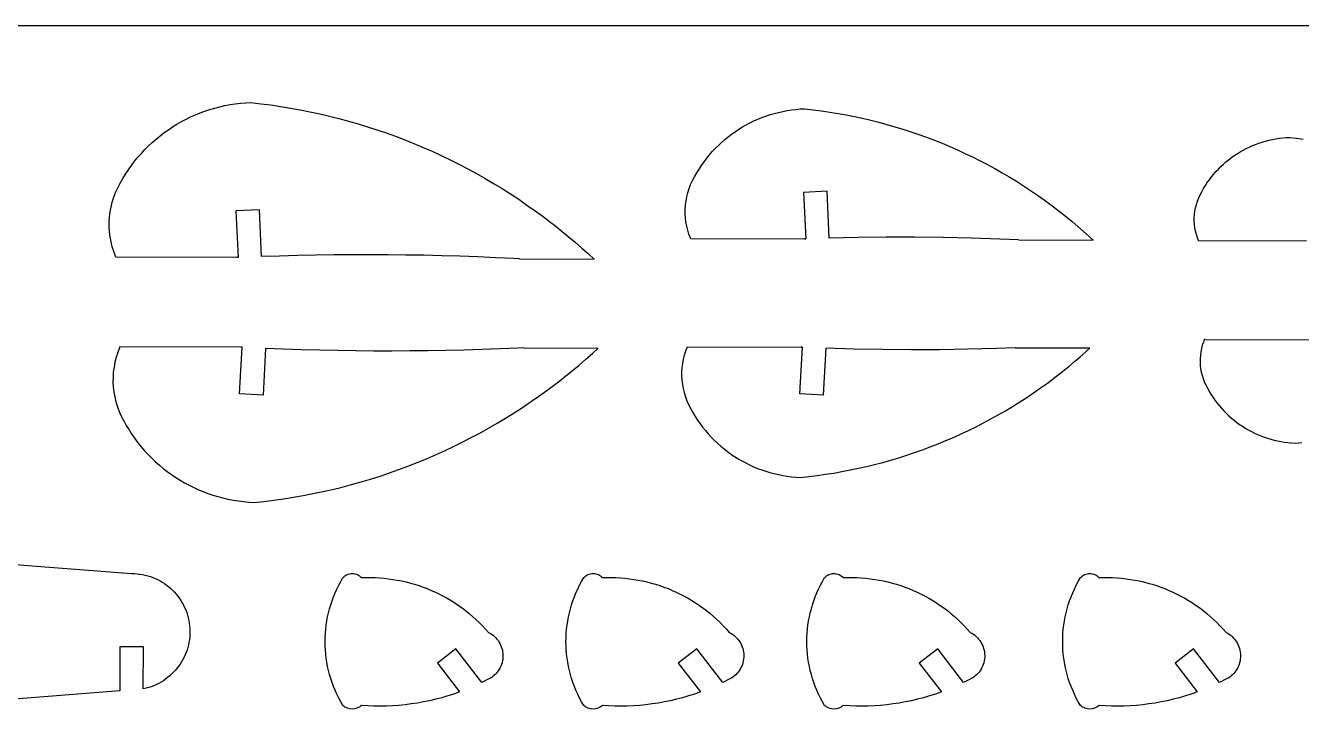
# Model space of a CAD drawing. Extents: x -322 to 322, y -250 to 250.
# Drawn here: x 24.3 to 195.1, y 157.5 to 249.5 of the extents above; entities that cross this region are included whole.
import ezdxf

# ---------------------------------------------------------------- set-up
doc = ezdxf.new("R2010")
doc.units = 0
doc.header["$MEASUREMENT"] = 0
doc.layers.get('0').update_dxf_attribs({"linetype": 'CONTINUOUS'})

msp = doc.modelspace()

# ---------------------------------------------------------------- linework, layer by layer
for p, q in [((-322.5, 249.5), (322.5, 249.5)), ((53.79, 239.15), (54.5, 239.18)), ((54.5, 239.18), (55.83, 239.03)), ((46.42, 237.25), (47.05, 237.53)), ((47.05, 237.53), (47.68, 237.79)), ((47.68, 237.79), (48.33, 238.03)), ((48.33, 238.03), (48.99, 238.25)), ((48.99, 238.25), (49.65, 238.45)), ((49.65, 238.45), (50.33, 238.62)), ((50.33, 238.62), (51.01, 238.77)), ((51.01, 238.77), (51.7, 238.9)), ((51.7, 238.9), (52.39, 239)), ((52.39, 239), (53.09, 239.09)), ((53.09, 239.09), (53.79, 239.15)), ((55.83, 239.03), (57.15, 238.86)), ((57.15, 238.86), (58.47, 238.67)), ((58.47, 238.67), (59.78, 238.45)), ((59.78, 238.45), (61.09, 238.21)), ((61.09, 238.21), (62.4, 237.95)), ((62.4, 237.95), (63.7, 237.67)), ((63.7, 237.67), (64.99, 237.37)), ((123.44, 237.38), (123.99, 237.56)), ((123.99, 237.56), (124.55, 237.73)), ((124.55, 237.73), (125.12, 237.87)), ((125.12, 237.87), (125.69, 238)), ((125.69, 238), (126.27, 238.11)), ((126.27, 238.11), (126.86, 238.2)), ((126.86, 238.2), (127.45, 238.27)), ((127.45, 238.27), (128.04, 238.32)), ((128.04, 238.32), (128.64, 238.35)), ((128.64, 238.35), (129.76, 238.22)), ((129.76, 238.22), (130.87, 238.08)), ((130.87, 238.08), (131.98, 237.91)), ((131.98, 237.91), (133.09, 237.73)), ((133.09, 237.73), (134.19, 237.53)), ((134.19, 237.53), (135.29, 237.31)), ((43.44, 235.55), (44.01, 235.93)), ((44.01, 235.93), (44.59, 236.29)), ((44.59, 236.29), (45.19, 236.63)), ((45.19, 236.63), (45.8, 236.95)), ((45.8, 236.95), (46.42, 237.25)), ((64.99, 237.37), (66.27, 237.05)), ((66.27, 237.05), (67.55, 236.7)), ((67.55, 236.7), (68.83, 236.33)), ((68.83, 236.33), (70.1, 235.95)), ((70.1, 235.95), (71.36, 235.54)), ((119.79, 235.6), (120.29, 235.91)), ((120.29, 235.91), (120.79, 236.2)), ((120.79, 236.2), (121.3, 236.47)), ((121.3, 236.47), (121.82, 236.72)), ((121.82, 236.72), (122.35, 236.96)), ((122.35, 236.96), (122.89, 237.18)), ((122.89, 237.18), (123.44, 237.38)), ((135.29, 237.31), (136.39, 237.07)), ((136.39, 237.07), (137.48, 236.82)), ((137.48, 236.82), (138.56, 236.55)), ((138.56, 236.55), (139.64, 236.26)), ((139.64, 236.26), (140.71, 235.95)), ((140.71, 235.95), (141.78, 235.62)), ((41.28, 233.84), (41.8, 234.29)), ((41.8, 234.29), (42.33, 234.73)), ((42.33, 234.73), (42.88, 235.15)), ((42.88, 235.15), (43.44, 235.55)), ((71.36, 235.54), (72.61, 235.11)), ((72.61, 235.11), (73.85, 234.66)), ((73.85, 234.66), (75.09, 234.18)), ((75.09, 234.18), (76.32, 233.69)), ((117.49, 233.85), (117.93, 234.23)), ((117.93, 234.23), (118.38, 234.6)), ((118.38, 234.6), (118.84, 234.95)), ((118.84, 234.95), (119.31, 235.28)), ((119.31, 235.28), (119.79, 235.6)), ((141.78, 235.62), (142.84, 235.28)), ((142.84, 235.28), (143.9, 234.91)), ((143.9, 234.91), (144.95, 234.53)), ((144.95, 234.53), (145.99, 234.14)), ((145.99, 234.14), (147.03, 233.72)), ((190.32, 234.02), (190.77, 234.14)), ((190.77, 234.14), (191.23, 234.24)), ((191.23, 234.24), (191.7, 234.33)), ((191.7, 234.33), (192.16, 234.4)), ((192.16, 234.4), (192.63, 234.45)), ((192.63, 234.45), (193.11, 234.49)), ((193.11, 234.49), (193.59, 234.52)), ((193.59, 234.52), (194.48, 234.41)), ((194.48, 234.41), (195.37, 234.3)), ((39.36, 231.85), (39.82, 232.37)), ((39.82, 232.37), (40.29, 232.88)), ((40.29, 232.88), (40.78, 233.37)), ((40.78, 233.37), (41.28, 233.84)), ((76.32, 233.69), (77.54, 233.18)), ((77.54, 233.18), (78.75, 232.65)), ((78.75, 232.65), (79.96, 232.09)), ((115.88, 232.17), (116.26, 232.61)), ((116.26, 232.61), (116.66, 233.04)), ((116.66, 233.04), (117.07, 233.45)), ((117.07, 233.45), (117.49, 233.85)), ((147.03, 233.72), (148.06, 233.29)), ((148.06, 233.29), (149.08, 232.84)), ((149.08, 232.84), (150.09, 232.37)), ((150.09, 232.37), (151.1, 231.89)), ((186.13, 232.07), (186.52, 232.32)), ((186.52, 232.32), (186.91, 232.57)), ((186.91, 232.57), (187.31, 232.8)), ((187.31, 232.8), (187.72, 233.01)), ((187.72, 233.01), (188.14, 233.22)), ((188.14, 233.22), (188.56, 233.41)), ((188.56, 233.41), (188.99, 233.58)), ((188.99, 233.58), (189.43, 233.74)), ((189.43, 233.74), (189.87, 233.89)), ((189.87, 233.89), (190.32, 234.02)), ((38.09, 230.19), (38.5, 230.76)), ((38.5, 230.76), (38.92, 231.31)), ((38.92, 231.31), (39.36, 231.85)), ((79.96, 232.09), (81.15, 231.52)), ((81.15, 231.52), (82.34, 230.93)), ((82.34, 230.93), (83.51, 230.31)), ((114.48, 230.27), (114.81, 230.77)), ((114.81, 230.77), (115.15, 231.25)), ((115.15, 231.25), (115.51, 231.72)), ((115.51, 231.72), (115.88, 232.17)), ((151.1, 231.89), (152.1, 231.39)), ((152.1, 231.39), (153.09, 230.87)), ((153.09, 230.87), (154.07, 230.34)), ((184.34, 230.6), (184.68, 230.92)), ((184.68, 230.92), (185.03, 231.22)), ((185.03, 231.22), (185.39, 231.52)), ((185.39, 231.52), (185.76, 231.8)), ((185.76, 231.8), (186.13, 232.07)), ((36.99, 228.39), (37.34, 229)), ((37.34, 229), (37.71, 229.6)), ((37.71, 229.6), (38.09, 230.19)), ((83.51, 230.31), (84.68, 229.68)), ((84.68, 229.68), (85.83, 229.03)), ((85.83, 229.03), (86.98, 228.35)), ((113.6, 228.72), (113.88, 229.25)), ((113.88, 229.25), (114.17, 229.77)), ((114.17, 229.77), (114.48, 230.27)), ((154.07, 230.34), (155.05, 229.79)), ((155.05, 229.79), (156.01, 229.22)), ((156.01, 229.22), (156.97, 228.64)), ((182.81, 228.84), (183.09, 229.22)), ((183.09, 229.22), (183.39, 229.58)), ((183.39, 229.58), (183.69, 229.93)), ((183.69, 229.93), (184.01, 230.27)), ((184.01, 230.27), (184.34, 230.6)), ((36.38, 227.13), (36.66, 227.76)), ((36.66, 227.76), (36.99, 228.39)), ((86.98, 228.35), (88.11, 227.66)), ((88.11, 227.66), (89.24, 226.95)), ((112.98, 227.11), (113.15, 227.66)), ((113.15, 227.66), (113.36, 228.19)), ((113.36, 228.19), (113.6, 228.72)), ((131.62, 227.31), (128.48, 227.15)), ((131.92, 221.02), (131.62, 227.31)), ((156.97, 228.64), (157.91, 228.04)), ((157.91, 228.04), (158.85, 227.42)), ((158.85, 227.42), (159.78, 226.79)), ((181.57, 226.82), (181.79, 227.24)), ((181.79, 227.24), (182.03, 227.66)), ((182.03, 227.66), (182.27, 228.06)), ((182.27, 228.06), (182.53, 228.46)), ((182.53, 228.46), (182.81, 228.84)), ((35.76, 225.19), (35.92, 225.85)), ((35.92, 225.85), (36.13, 226.5)), ((36.13, 226.5), (36.38, 227.13)), ((89.24, 226.95), (90.35, 226.22)), ((90.35, 226.22), (91.45, 225.46)), ((112.67, 225.44), (112.74, 226)), ((112.74, 226), (112.84, 226.56)), ((112.84, 226.56), (112.98, 227.11)), ((128.48, 227.15), (128.79, 220.91)), ((159.78, 226.79), (160.7, 226.14)), ((160.7, 226.14), (161.6, 225.47)), ((180.96, 225.09), (181.07, 225.53)), ((181.07, 225.53), (181.21, 225.97)), ((181.21, 225.97), (181.38, 226.4)), ((181.38, 226.4), (181.57, 226.82)), ((35.51, 223.2), (35.55, 223.87)), ((35.55, 223.87), (35.64, 224.53)), ((35.64, 224.53), (35.76, 225.19)), ((55.62, 224.81), (52.48, 224.66)), ((52.48, 224.66), (52.78, 218.42)), ((55.91, 218.55), (55.62, 224.81)), ((91.45, 225.46), (92.54, 224.69)), ((92.54, 224.69), (93.62, 223.9)), ((93.62, 223.9), (94.47, 223.26)), ((112.63, 224.87), (112.67, 225.44)), ((112.63, 224.31), (112.63, 224.87)), ((112.67, 223.75), (112.63, 224.31)), ((161.6, 225.47), (163.04, 224.38)), ((163.04, 224.38), (164.44, 223.23)), ((180.79, 223.75), (180.82, 224.2)), ((180.82, 224.2), (180.88, 224.65)), ((180.88, 224.65), (180.96, 225.09)), ((35.51, 222.53), (35.51, 223.2)), ((35.55, 221.86), (35.51, 222.53)), ((94.47, 223.26), (95.32, 222.61)), ((95.32, 222.61), (96.15, 221.93)), ((112.73, 223.19), (112.67, 223.75)), ((112.84, 222.63), (112.73, 223.19)), ((112.97, 222.08), (112.84, 222.63)), ((113.14, 221.54), (112.97, 222.08)), ((164.44, 223.23), (165.21, 222.59)), ((165.21, 222.59), (165.96, 221.92)), ((180.79, 223.29), (180.79, 223.75)), ((180.82, 222.84), (180.79, 223.29)), ((180.87, 222.4), (180.82, 222.84)), ((180.96, 221.95), (180.87, 222.4)), ((35.63, 221.19), (35.55, 221.86)), ((35.76, 220.53), (35.63, 221.19)), ((35.92, 219.88), (35.76, 220.53)), ((96.15, 221.93), (96.98, 221.25)), ((96.98, 221.25), (97.89, 220.48)), ((97.89, 220.48), (98.79, 219.7)), ((113.35, 221), (113.14, 221.54)), ((113.36, 220.98), (113.35, 221)), ((113.36, 220.98), (128.62, 220.91)), ((128.62, 220.91), (128.79, 220.91)), ((128.79, 220.91), (128.62, 220.91)), ((135.73, 221.12), (131.92, 221.02)), ((139.53, 221.16), (135.73, 221.12)), ((143.34, 221.16), (139.53, 221.16)), ((147.15, 221.12), (143.34, 221.16)), ((150.95, 221.03), (147.15, 221.12)), ((154.75, 220.89), (150.95, 221.03)), ((157.25, 220.78), (154.75, 220.89)), ((157.25, 220.78), (167.27, 220.73)), ((165.96, 221.92), (166.71, 221.25)), ((166.71, 221.25), (167.27, 220.73)), ((181.07, 221.51), (180.96, 221.95)), ((181.2, 221.08), (181.07, 221.51)), ((181.34, 220.72), (181.2, 221.08)), ((181.37, 220.65), (181.34, 220.72)), ((181.34, 220.72), (195.81, 220.66)), ((36.12, 219.23), (35.92, 219.88)), ((36.36, 218.6), (36.12, 219.23)), ((60.74, 218.69), (58.33, 218.63)), ((63.15, 218.74), (60.74, 218.69)), ((65.57, 218.78), (63.15, 218.74)), ((67.98, 218.8), (65.57, 218.78)), ((70.39, 218.8), (67.98, 218.8)), ((72.81, 218.79), (70.39, 218.8)), ((75.22, 218.76), (72.81, 218.79)), ((77.63, 218.72), (75.22, 218.76)), ((80.04, 218.66), (77.63, 218.72)), ((82.46, 218.59), (80.04, 218.66)), ((98.79, 219.7), (99.67, 218.9)), ((99.67, 218.9), (100.44, 218.19)), ((36.42, 218.48), (36.36, 218.6)), ((52.58, 218.41), (36.42, 218.48)), ((52.78, 218.42), (52.58, 218.41)), ((58.33, 218.63), (55.91, 218.55)), ((84.87, 218.5), (82.46, 218.59)), ((87.28, 218.4), (84.87, 218.5)), ((89.69, 218.28), (87.28, 218.4)), ((90.46, 218.23), (89.69, 218.28)), ((90.46, 218.23), (100.44, 218.19)), ((182, 207.1), (181.86, 206.67)), ((182.13, 207.46), (182, 207.1)), ((182.16, 207.53), (182.13, 207.46)), ((182.13, 207.46), (196.6, 207.42)), ((36.45, 205.07), (36.29, 204.41)), ((36.66, 205.71), (36.45, 205.07)), ((36.91, 206.34), (36.66, 205.71)), ((36.96, 206.46), (36.91, 206.34)), ((53.12, 206.42), (36.96, 206.46)), ((52.98, 200.17), (53.33, 206.41)), ((53.33, 206.41), (53.12, 206.42)), ((56.46, 206.26), (56.12, 200)), ((58.87, 206.16), (56.46, 206.26)), ((61.28, 206.08), (58.87, 206.16)), ((63.7, 206.01), (61.28, 206.08)), ((66.11, 205.96), (63.7, 206.01)), ((68.52, 205.92), (66.11, 205.96)), ((70.93, 205.9), (68.52, 205.92)), ((73.35, 205.9), (70.93, 205.9)), ((75.76, 205.91), (73.35, 205.9)), ((78.17, 205.93), (75.76, 205.91)), ((80.59, 205.97), (78.17, 205.93)), ((83, 206.03), (80.59, 205.97)), ((85.41, 206.1), (83, 206.03)), ((87.82, 206.18), (85.41, 206.1)), ((90.23, 206.29), (87.82, 206.18)), ((91.01, 206.32), (90.23, 206.29)), ((91.01, 206.32), (100.98, 206.3)), ((99.32, 204.8), (100.21, 205.59)), ((100.21, 205.59), (100.98, 206.3)), ((112.51, 205.36), (112.37, 204.81)), ((112.69, 205.9), (112.51, 205.36)), ((112.89, 206.43), (112.69, 205.9)), ((112.91, 206.46), (112.89, 206.43)), ((112.91, 206.46), (128.17, 206.42)), ((127.98, 200.17), (128.33, 206.41)), ((128.17, 206.42), (128.33, 206.42)), ((128.33, 206.41), (128.17, 206.42)), ((131.47, 206.28), (131.12, 200)), ((135.27, 206.16), (131.47, 206.28)), ((139.08, 206.09), (135.27, 206.16)), ((142.88, 206.06), (139.08, 206.09)), ((146.69, 206.08), (142.88, 206.06)), ((150.49, 206.14), (146.69, 206.08)), ((154.3, 206.25), (150.49, 206.14)), ((156.8, 206.35), (154.3, 206.25)), ((156.8, 206.35), (166.82, 206.32)), ((164.74, 204.48), (165.5, 205.14)), ((165.5, 205.14), (166.25, 205.8)), ((166.25, 205.8), (166.82, 206.32)), ((181.6, 205.34), (181.57, 204.89)), ((181.66, 205.79), (181.6, 205.34)), ((181.74, 206.23), (181.66, 205.79)), ((181.86, 206.67), (181.74, 206.23)), ((36.16, 203.75), (36.07, 203.09)), ((36.29, 204.41), (36.16, 203.75)), ((97.5, 203.26), (98.42, 204.03)), ((98.42, 204.03), (99.32, 204.8)), ((112.19, 203.69), (112.15, 203.13)), ((112.26, 204.25), (112.19, 203.69)), ((112.37, 204.81), (112.26, 204.25)), ((162.56, 202.71), (163.97, 203.84)), ((163.97, 203.84), (164.74, 204.48)), ((181.57, 204.89), (181.57, 204.44)), ((181.57, 204.44), (181.59, 203.99)), ((181.59, 203.99), (181.64, 203.54)), ((181.64, 203.54), (181.72, 203.09)), ((36.03, 202.42), (36.02, 201.75)), ((36.02, 201.75), (36.06, 201.08)), ((36.07, 203.09), (36.03, 202.42)), ((94.98, 201.27), (95.83, 201.92)), ((95.83, 201.92), (96.67, 202.58)), ((96.67, 202.58), (97.5, 203.26)), ((112.15, 203.13), (112.15, 202.57)), ((112.15, 202.57), (112.18, 202)), ((112.18, 202), (112.25, 201.44)), ((160.2, 200.96), (161.12, 201.62)), ((161.12, 201.62), (162.56, 202.71)), ((181.72, 203.09), (181.83, 202.65)), ((181.83, 202.65), (181.97, 202.21)), ((181.97, 202.21), (182.13, 201.78)), ((182.13, 201.78), (182.32, 201.36)), ((36.06, 201.08), (36.14, 200.42)), ((36.14, 200.42), (36.26, 199.75)), ((56.12, 200), (52.98, 200.17)), ((93.04, 199.85), (94.12, 200.63)), ((94.12, 200.63), (94.98, 201.27)), ((112.25, 201.44), (112.35, 200.88)), ((112.35, 200.88), (112.48, 200.33)), ((112.48, 200.33), (112.65, 199.78)), ((131.12, 200), (127.98, 200.17)), ((158.35, 199.69), (159.28, 200.32)), ((159.28, 200.32), (160.2, 200.96)), ((182.32, 201.36), (182.54, 200.93)), ((182.54, 200.93), (182.77, 200.52)), ((182.77, 200.52), (183.02, 200.11)), ((183.02, 200.11), (183.27, 199.71)), ((36.26, 199.75), (36.42, 199.1)), ((36.42, 199.1), (36.62, 198.45)), ((36.62, 198.45), (36.86, 197.81)), ((89.72, 197.62), (90.84, 198.34)), ((90.84, 198.34), (91.94, 199.09)), ((91.94, 199.09), (93.04, 199.85)), ((112.65, 199.78), (112.85, 199.24)), ((112.85, 199.24), (113.09, 198.72)), ((113.09, 198.72), (113.37, 198.18)), ((113.37, 198.18), (113.66, 197.66)), ((155.5, 197.91), (156.46, 198.49)), ((156.46, 198.49), (157.41, 199.08)), ((157.41, 199.08), (158.35, 199.69)), ((183.27, 199.71), (183.54, 199.33)), ((183.54, 199.33), (183.82, 198.95)), ((183.82, 198.95), (184.12, 198.59)), ((184.12, 198.59), (184.42, 198.23)), ((184.42, 198.23), (184.74, 197.89)), ((36.86, 197.81), (37.14, 197.18)), ((37.14, 197.18), (37.47, 196.55)), ((37.47, 196.55), (37.81, 195.93)), ((87.45, 196.23), (88.59, 196.92)), ((88.59, 196.92), (89.72, 197.62)), ((113.66, 197.66), (113.96, 197.15)), ((113.96, 197.15), (114.28, 196.66)), ((114.28, 196.66), (114.62, 196.17)), ((152.56, 196.28), (153.55, 196.81)), ((153.55, 196.81), (154.53, 197.35)), ((154.53, 197.35), (155.5, 197.91)), ((184.74, 197.89), (185.07, 197.56)), ((185.07, 197.56), (185.4, 197.24)), ((185.4, 197.24), (185.75, 196.93)), ((185.75, 196.93), (186.11, 196.63)), ((186.11, 196.63), (186.47, 196.35)), ((37.81, 195.93), (38.17, 195.33)), ((38.17, 195.33), (38.56, 194.74)), ((38.56, 194.74), (38.96, 194.17)), ((83.97, 194.3), (85.14, 194.92)), ((85.14, 194.92), (86.3, 195.57)), ((86.3, 195.57), (87.45, 196.23)), ((114.62, 196.17), (114.97, 195.7)), ((114.97, 195.7), (115.34, 195.25)), ((115.34, 195.25), (115.72, 194.8)), ((115.72, 194.8), (116.12, 194.38)), ((148.54, 194.34), (149.56, 194.8)), ((149.56, 194.8), (150.57, 195.28)), ((150.57, 195.28), (151.57, 195.77)), ((151.57, 195.77), (152.56, 196.28)), ((186.47, 196.35), (186.85, 196.08)), ((186.85, 196.08), (187.23, 195.82)), ((187.23, 195.82), (187.62, 195.57)), ((187.62, 195.57), (188.02, 195.34)), ((188.02, 195.34), (188.43, 195.12)), ((188.43, 195.12), (188.85, 194.91)), ((188.85, 194.91), (189.27, 194.72)), ((38.96, 194.17), (39.37, 193.61)), ((39.37, 193.61), (39.81, 193.07)), ((39.81, 193.07), (40.26, 192.54)), ((80.4, 192.54), (81.6, 193.1)), ((81.6, 193.1), (82.79, 193.69)), ((82.79, 193.69), (83.97, 194.3)), ((116.12, 194.38), (116.53, 193.96)), ((116.53, 193.96), (116.95, 193.56)), ((116.95, 193.56), (117.38, 193.17)), ((117.38, 193.17), (117.83, 192.8)), ((144.4, 192.68), (145.44, 193.07)), ((145.44, 193.07), (146.48, 193.48)), ((146.48, 193.48), (147.51, 193.9)), ((147.51, 193.9), (148.54, 194.34)), ((189.27, 194.72), (189.7, 194.54)), ((189.7, 194.54), (190.13, 194.38)), ((190.13, 194.38), (190.57, 194.23)), ((190.57, 194.23), (191.02, 194.09)), ((191.02, 194.09), (191.47, 193.97)), ((191.47, 193.97), (191.93, 193.87)), ((191.93, 193.87), (192.39, 193.78)), ((192.39, 193.78), (192.86, 193.7)), ((192.86, 193.7), (193.33, 193.65)), ((193.33, 193.65), (193.81, 193.6)), ((193.81, 193.6), (194.28, 193.58)), ((194.28, 193.58), (195.18, 193.67)), ((40.26, 192.54), (40.73, 192.03)), ((40.73, 192.03), (41.22, 191.54)), ((41.22, 191.54), (41.72, 191.07)), ((76.76, 190.97), (77.98, 191.47)), ((77.98, 191.47), (79.2, 191.99)), ((79.2, 191.99), (80.4, 192.54)), ((117.83, 192.8), (118.29, 192.45)), ((118.29, 192.45), (118.75, 192.11)), ((118.75, 192.11), (119.24, 191.79)), ((119.24, 191.79), (119.73, 191.48)), ((119.73, 191.48), (120.23, 191.19)), ((140.15, 191.29), (141.22, 191.61)), ((141.22, 191.61), (142.29, 191.95)), ((142.29, 191.95), (143.34, 192.31)), ((143.34, 192.31), (144.4, 192.68)), ((41.72, 191.07), (42.23, 190.61)), ((42.23, 190.61), (42.76, 190.17)), ((42.76, 190.17), (43.3, 189.75)), ((43.3, 189.75), (43.86, 189.35)), ((73.03, 189.58), (74.28, 190.02)), ((74.28, 190.02), (75.52, 190.48)), ((75.52, 190.48), (76.76, 190.97)), ((120.23, 191.19), (120.74, 190.91)), ((120.74, 190.91), (121.26, 190.65)), ((121.26, 190.65), (121.78, 190.41)), ((121.78, 190.41), (122.32, 190.19)), ((122.32, 190.19), (122.87, 189.99)), ((122.87, 189.99), (123.42, 189.8)), ((123.42, 189.8), (123.98, 189.63)), ((123.98, 189.63), (124.54, 189.48)), ((132.52, 189.56), (133.62, 189.76)), ((133.62, 189.76), (134.72, 189.97)), ((134.72, 189.97), (135.82, 190.2)), ((135.82, 190.2), (136.91, 190.44)), ((136.91, 190.44), (137.99, 190.71)), ((137.99, 190.71), (139.08, 190.99)), ((139.08, 190.99), (140.15, 191.29)), ((43.86, 189.35), (44.43, 188.96)), ((44.43, 188.96), (45.01, 188.6)), ((45.01, 188.6), (45.61, 188.25)), ((45.61, 188.25), (46.21, 187.93)), ((46.21, 187.93), (46.83, 187.62)), ((66.69, 187.69), (67.97, 188.02)), ((67.97, 188.02), (69.25, 188.38)), ((69.25, 188.38), (70.52, 188.76)), ((70.52, 188.76), (71.78, 189.16)), ((71.78, 189.16), (73.03, 189.58)), ((124.54, 189.48), (125.12, 189.35)), ((125.12, 189.35), (125.7, 189.23)), ((125.7, 189.23), (126.28, 189.14)), ((126.28, 189.14), (126.87, 189.07)), ((126.87, 189.07), (127.46, 189.01)), ((127.46, 189.01), (128.06, 188.98)), ((128.06, 188.98), (129.18, 189.1)), ((129.18, 189.1), (130.3, 189.24)), ((130.3, 189.24), (131.41, 189.39)), ((131.41, 189.39), (132.52, 189.56)), ((46.83, 187.62), (47.46, 187.33)), ((47.46, 187.33), (48.09, 187.07)), ((48.09, 187.07), (48.74, 186.83)), ((48.74, 186.83), (49.39, 186.6)), ((49.39, 186.6), (50.06, 186.4)), ((50.06, 186.4), (50.73, 186.22)), ((50.73, 186.22), (51.41, 186.07)), ((58.87, 186.12), (60.19, 186.33)), ((60.19, 186.33), (61.5, 186.55)), ((61.5, 186.55), (62.8, 186.81)), ((62.8, 186.81), (64.1, 187.08)), ((64.1, 187.08), (65.4, 187.37)), ((65.4, 187.37), (66.69, 187.69)), ((51.41, 186.07), (52.1, 185.93)), ((52.1, 185.93), (52.79, 185.82)), ((52.79, 185.82), (53.49, 185.74)), ((53.49, 185.74), (54.19, 185.67)), ((54.19, 185.67), (54.9, 185.63)), ((54.9, 185.63), (56.23, 185.77)), ((56.23, 185.77), (57.55, 185.94)), ((57.55, 185.94), (58.87, 186.12)), ((-1.77, 179.24), (38.52, 176.11)), ((38.52, 176.11), (38.89, 176.1)), ((38.89, 176.1), (39.26, 176.08)), ((39.26, 176.08), (39.62, 176.03)), ((39.62, 176.03), (39.98, 175.97)), ((39.98, 175.97), (40.34, 175.9)), ((67.21, 175.88), (67.36, 175.96)), ((67.36, 175.96), (67.53, 176.02)), ((67.53, 176.02), (67.7, 176.07)), ((67.7, 176.07), (67.87, 176.1)), ((67.87, 176.1), (68.05, 176.11)), ((68.05, 176.11), (68.22, 176.1)), ((68.22, 176.1), (68.4, 176.07)), ((68.4, 176.07), (68.57, 176.02)), ((68.57, 176.02), (68.73, 175.96)), ((68.73, 175.96), (68.89, 175.88)), ((99.46, 175.88), (99.61, 175.96)), ((99.61, 175.96), (99.78, 176.02)), ((99.78, 176.02), (99.95, 176.07)), ((99.95, 176.07), (100.12, 176.1)), ((100.12, 176.1), (100.3, 176.11)), ((100.3, 176.11), (100.47, 176.1)), ((100.47, 176.1), (100.65, 176.07)), ((100.65, 176.07), (100.82, 176.02)), ((100.82, 176.02), (100.98, 175.96)), ((100.98, 175.96), (101.14, 175.88)), ((131.71, 175.88), (131.86, 175.96)), ((131.86, 175.96), (132.03, 176.02)), ((132.03, 176.02), (132.2, 176.07)), ((132.2, 176.07), (132.37, 176.1)), ((132.37, 176.1), (132.55, 176.11)), ((132.55, 176.11), (132.72, 176.1)), ((132.72, 176.1), (132.9, 176.07)), ((132.9, 176.07), (133.07, 176.02)), ((133.07, 176.02), (133.23, 175.96)), ((133.23, 175.96), (133.39, 175.88)), ((165.96, 175.88), (166.11, 175.96)), ((166.11, 175.96), (166.28, 176.02)), ((166.28, 176.02), (166.45, 176.07)), ((166.45, 176.07), (166.62, 176.1)), ((166.62, 176.1), (166.8, 176.11)), ((166.8, 176.11), (166.97, 176.1)), ((166.97, 176.1), (167.15, 176.07)), ((167.15, 176.07), (167.32, 176.02)), ((167.32, 176.02), (167.48, 175.96)), ((167.48, 175.96), (167.64, 175.88)), ((40.34, 175.9), (40.69, 175.81)), ((40.69, 175.81), (41.03, 175.7)), ((41.03, 175.7), (41.36, 175.58)), ((41.36, 175.58), (41.69, 175.44)), ((41.69, 175.44), (42.01, 175.29)), ((42.01, 175.29), (42.33, 175.12)), ((42.33, 175.12), (42.63, 174.94)), ((42.63, 174.94), (42.92, 174.75)), ((42.92, 174.75), (43.21, 174.54)), ((43.21, 174.54), (43.49, 174.33)), ((43.49, 174.33), (43.75, 174.1)), ((65.99, 174.03), (66.24, 174.54)), ((66.24, 174.54), (66.51, 175.05)), ((66.51, 175.05), (66.8, 175.55)), ((66.8, 175.55), (66.93, 175.67)), ((66.93, 175.67), (67.06, 175.78)), ((67.06, 175.78), (67.21, 175.88)), ((68.89, 175.88), (69.03, 175.79)), ((69.03, 175.79), (69.17, 175.67)), ((69.17, 175.67), (69.29, 175.55)), ((69.29, 175.55), (69.9, 175.57)), ((69.9, 175.57), (70.51, 175.57)), ((70.51, 175.57), (71.11, 175.55)), ((71.11, 175.55), (71.71, 175.52)), ((71.71, 175.52), (72.31, 175.47)), ((72.31, 175.47), (72.91, 175.41)), ((72.91, 175.41), (73.5, 175.32)), ((73.5, 175.32), (74.09, 175.23)), ((74.09, 175.23), (74.68, 175.11)), ((74.68, 175.11), (75.26, 174.98)), ((75.26, 174.98), (75.84, 174.83)), ((75.84, 174.83), (76.41, 174.66)), ((76.41, 174.66), (76.98, 174.48)), ((76.98, 174.48), (77.54, 174.29)), ((77.54, 174.29), (78.09, 174.08)), ((98.24, 174.03), (98.49, 174.54)), ((98.49, 174.54), (98.76, 175.05)), ((98.76, 175.05), (99.05, 175.55)), ((99.05, 175.55), (99.18, 175.67)), ((99.18, 175.67), (99.31, 175.78)), ((99.31, 175.78), (99.46, 175.88)), ((101.14, 175.88), (101.28, 175.79)), ((101.28, 175.79), (101.42, 175.67)), ((101.42, 175.67), (101.54, 175.55)), ((101.54, 175.55), (102.15, 175.57)), ((102.15, 175.57), (102.76, 175.57)), ((102.76, 175.57), (103.36, 175.55)), ((103.36, 175.55), (103.96, 175.52)), ((103.96, 175.52), (104.56, 175.47)), ((104.56, 175.47), (105.16, 175.41)), ((105.16, 175.41), (105.75, 175.32)), ((105.75, 175.32), (106.34, 175.23)), ((106.34, 175.23), (106.93, 175.11)), ((106.93, 175.11), (107.51, 174.98)), ((107.51, 174.98), (108.09, 174.83)), ((108.09, 174.83), (108.66, 174.66)), ((108.66, 174.66), (109.23, 174.48)), ((109.23, 174.48), (109.79, 174.29)), ((109.79, 174.29), (110.34, 174.08)), ((130.49, 174.03), (130.74, 174.54)), ((130.74, 174.54), (131.01, 175.05)), ((131.01, 175.05), (131.3, 175.55)), ((131.3, 175.55), (131.43, 175.67)), ((131.43, 175.67), (131.56, 175.78)), ((131.56, 175.78), (131.71, 175.88)), ((133.39, 175.88), (133.53, 175.79)), ((133.53, 175.79), (133.67, 175.67)), ((133.67, 175.67), (133.79, 175.55)), ((133.79, 175.55), (134.4, 175.57)), ((134.4, 175.57), (135.01, 175.57)), ((135.01, 175.57), (135.61, 175.55)), ((135.61, 175.55), (136.21, 175.52)), ((136.21, 175.52), (136.81, 175.47)), ((136.81, 175.47), (137.41, 175.41)), ((137.41, 175.41), (138, 175.32)), ((138, 175.32), (138.59, 175.23)), ((138.59, 175.23), (139.18, 175.11)), ((139.18, 175.11), (139.76, 174.98)), ((139.76, 174.98), (140.34, 174.83)), ((140.34, 174.83), (140.91, 174.66)), ((140.91, 174.66), (141.48, 174.48)), ((141.48, 174.48), (142.04, 174.29)), ((142.04, 174.29), (142.59, 174.08)), ((164.74, 174.03), (164.99, 174.54)), ((164.99, 174.54), (165.26, 175.05)), ((165.26, 175.05), (165.55, 175.55)), ((165.55, 175.55), (165.68, 175.67)), ((165.68, 175.67), (165.81, 175.78)), ((165.81, 175.78), (165.96, 175.88)), ((167.64, 175.88), (167.78, 175.79)), ((167.78, 175.79), (167.92, 175.67)), ((167.92, 175.67), (168.04, 175.55)), ((168.04, 175.55), (168.65, 175.57)), ((168.65, 175.57), (169.26, 175.57)), ((169.26, 175.57), (169.86, 175.55)), ((169.86, 175.55), (170.46, 175.52)), ((170.46, 175.52), (171.06, 175.47)), ((171.06, 175.47), (171.66, 175.41)), ((171.66, 175.41), (172.25, 175.32)), ((172.25, 175.32), (172.84, 175.23)), ((172.84, 175.23), (173.43, 175.11)), ((173.43, 175.11), (174.01, 174.98)), ((174.01, 174.98), (174.59, 174.83)), ((174.59, 174.83), (175.16, 174.66)), ((175.16, 174.66), (175.73, 174.48)), ((175.73, 174.48), (176.29, 174.29)), ((176.29, 174.29), (176.84, 174.08)), ((43.75, 174.1), (44.01, 173.86)), ((44.01, 173.86), (44.25, 173.6)), ((44.25, 173.6), (44.49, 173.34)), ((44.49, 173.34), (44.71, 173.07)), ((44.71, 173.07), (44.92, 172.78)), ((44.92, 172.78), (45.11, 172.49)), ((65.35, 172.46), (65.55, 172.99)), ((65.55, 172.99), (65.76, 173.51)), ((65.76, 173.51), (65.99, 174.03)), ((78.09, 174.08), (78.64, 173.85)), ((78.64, 173.85), (79.18, 173.61)), ((79.18, 173.61), (79.72, 173.35)), ((79.72, 173.35), (80.25, 173.07)), ((80.25, 173.07), (80.77, 172.79)), ((80.77, 172.79), (81.28, 172.48)), ((97.6, 172.46), (97.8, 172.99)), ((97.8, 172.99), (98.01, 173.51)), ((98.01, 173.51), (98.24, 174.03)), ((110.34, 174.08), (110.89, 173.85)), ((110.89, 173.85), (111.43, 173.61)), ((111.43, 173.61), (111.97, 173.35)), ((111.97, 173.35), (112.5, 173.07)), ((112.5, 173.07), (113.02, 172.79)), ((113.02, 172.79), (113.53, 172.48)), ((129.85, 172.46), (130.05, 172.99)), ((130.05, 172.99), (130.26, 173.51)), ((130.26, 173.51), (130.49, 174.03)), ((142.59, 174.08), (143.14, 173.85)), ((143.14, 173.85), (143.68, 173.61)), ((143.68, 173.61), (144.22, 173.35)), ((144.22, 173.35), (144.75, 173.07)), ((144.75, 173.07), (145.27, 172.79)), ((145.27, 172.79), (145.78, 172.48)), ((164.1, 172.46), (164.3, 172.99)), ((164.3, 172.99), (164.51, 173.51)), ((164.51, 173.51), (164.74, 174.03)), ((176.84, 174.08), (177.39, 173.85)), ((177.39, 173.85), (177.93, 173.61)), ((177.93, 173.61), (178.47, 173.35)), ((178.47, 173.35), (179, 173.07)), ((179, 173.07), (179.52, 172.79)), ((179.52, 172.79), (180.03, 172.48)), ((45.11, 172.49), (45.29, 172.18)), ((45.29, 172.18), (45.46, 171.87)), ((45.46, 171.87), (45.62, 171.55)), ((45.62, 171.55), (45.76, 171.22)), ((45.76, 171.22), (45.89, 170.88)), ((45.89, 170.88), (46, 170.54)), ((64.76, 170.3), (64.88, 170.85)), ((64.88, 170.85), (65.02, 171.39)), ((65.02, 171.39), (65.17, 171.93)), ((65.17, 171.93), (65.35, 172.46)), ((81.28, 172.48), (81.78, 172.17)), ((81.78, 172.17), (82.28, 171.83)), ((82.28, 171.83), (82.76, 171.49)), ((82.76, 171.49), (83.24, 171.13)), ((83.24, 171.13), (83.71, 170.75)), ((97.01, 170.3), (97.13, 170.85)), ((97.13, 170.85), (97.27, 171.39)), ((97.27, 171.39), (97.42, 171.93)), ((97.42, 171.93), (97.6, 172.46)), ((113.53, 172.48), (114.03, 172.17)), ((114.03, 172.17), (114.53, 171.83)), ((114.53, 171.83), (115.01, 171.49)), ((115.01, 171.49), (115.49, 171.13)), ((115.49, 171.13), (115.96, 170.75)), ((129.26, 170.3), (129.38, 170.85)), ((129.38, 170.85), (129.52, 171.39)), ((129.52, 171.39), (129.67, 171.93)), ((129.67, 171.93), (129.85, 172.46)), ((145.78, 172.48), (146.28, 172.17)), ((146.28, 172.17), (146.78, 171.83)), ((146.78, 171.83), (147.26, 171.49)), ((147.26, 171.49), (147.74, 171.13)), ((147.74, 171.13), (148.21, 170.75)), ((163.51, 170.3), (163.63, 170.85)), ((163.63, 170.85), (163.77, 171.39)), ((163.77, 171.39), (163.92, 171.93)), ((163.92, 171.93), (164.1, 172.46)), ((180.03, 172.48), (180.53, 172.17)), ((180.53, 172.17), (181.03, 171.83)), ((181.03, 171.83), (181.51, 171.49)), ((181.51, 171.49), (181.99, 171.13)), ((181.99, 171.13), (182.46, 170.75)), ((46, 170.54), (46.1, 170.19)), ((46.1, 170.19), (46.18, 169.83)), ((46.18, 169.83), (46.24, 169.46)), ((46.24, 169.46), (46.29, 169.09)), ((64.5, 168.65), (64.57, 169.2)), ((64.57, 169.2), (64.65, 169.76)), ((64.65, 169.76), (64.76, 170.3)), ((83.71, 170.75), (84.17, 170.36)), ((84.17, 170.36), (84.61, 169.96)), ((84.61, 169.96), (85.05, 169.55)), ((85.05, 169.55), (85.48, 169.12)), ((85.48, 169.12), (85.89, 168.67)), ((96.75, 168.65), (96.82, 169.2)), ((96.82, 169.2), (96.9, 169.76)), ((96.9, 169.76), (97.01, 170.3)), ((115.96, 170.75), (116.42, 170.36)), ((116.42, 170.36), (116.86, 169.96)), ((116.86, 169.96), (117.3, 169.55)), ((117.3, 169.55), (117.73, 169.12)), ((117.73, 169.12), (118.14, 168.67)), ((129, 168.65), (129.07, 169.2)), ((129.07, 169.2), (129.15, 169.76)), ((129.15, 169.76), (129.26, 170.3)), ((148.21, 170.75), (148.67, 170.36)), ((148.67, 170.36), (149.11, 169.96)), ((149.11, 169.96), (149.55, 169.55)), ((149.55, 169.55), (149.98, 169.12)), ((149.98, 169.12), (150.39, 168.67)), ((163.25, 168.65), (163.32, 169.2)), ((163.32, 169.2), (163.4, 169.76)), ((163.4, 169.76), (163.51, 170.3)), ((182.46, 170.75), (182.92, 170.36)), ((182.92, 170.36), (183.36, 169.96)), ((183.36, 169.96), (183.8, 169.55)), ((183.8, 169.55), (184.23, 169.12)), ((184.23, 169.12), (184.64, 168.67)), ((46.3, 167.62), (46.26, 167.26)), ((46.29, 169.09), (46.31, 168.72)), ((46.32, 167.98), (46.3, 167.62)), ((46.31, 168.72), (46.33, 168.35)), ((46.33, 168.35), (46.32, 167.98)), ((64.42, 166.99), (64.43, 167.54)), ((64.43, 167.54), (64.46, 168.1)), ((64.46, 168.1), (64.5, 168.65)), ((85.89, 168.67), (86.29, 168.22)), ((86.29, 168.22), (86.51, 168.1)), ((86.51, 168.1), (86.71, 167.97)), ((86.71, 167.97), (86.91, 167.83)), ((86.91, 167.83), (87.09, 167.67)), ((87.09, 167.67), (87.26, 167.5)), ((87.26, 167.5), (87.42, 167.33)), ((96.67, 166.99), (96.68, 167.54)), ((96.68, 167.54), (96.71, 168.1)), ((96.71, 168.1), (96.75, 168.65)), ((118.14, 168.67), (118.54, 168.22)), ((118.54, 168.22), (118.76, 168.1)), ((118.76, 168.1), (118.96, 167.97)), ((118.96, 167.97), (119.16, 167.83)), ((119.16, 167.83), (119.34, 167.67)), ((119.34, 167.67), (119.51, 167.5)), ((119.51, 167.5), (119.67, 167.33)), ((128.92, 166.99), (128.93, 167.54)), ((128.93, 167.54), (128.96, 168.1)), ((128.96, 168.1), (129, 168.65)), ((150.39, 168.67), (150.79, 168.22)), ((150.79, 168.22), (151.01, 168.1)), ((151.01, 168.1), (151.21, 167.97)), ((151.21, 167.97), (151.41, 167.83)), ((151.41, 167.83), (151.59, 167.67)), ((151.59, 167.67), (151.76, 167.5)), ((151.76, 167.5), (151.92, 167.33)), ((163.17, 166.99), (163.18, 167.54)), ((163.18, 167.54), (163.21, 168.1)), ((163.21, 168.1), (163.25, 168.65)), ((184.64, 168.67), (185.04, 168.22)), ((185.04, 168.22), (185.26, 168.1)), ((185.26, 168.1), (185.46, 167.97)), ((185.46, 167.97), (185.66, 167.83)), ((185.66, 167.83), (185.84, 167.67)), ((185.84, 167.67), (186.01, 167.5)), ((186.01, 167.5), (186.17, 167.33)), ((36.95, 166.29), (36.95, 160.37)), ((40.09, 166.29), (36.95, 166.29)), ((40.08, 160.65), (40.09, 166.29)), ((45.94, 165.86), (45.82, 165.53)), ((46.04, 166.2), (45.94, 165.86)), ((46.13, 166.55), (46.04, 166.2)), ((46.2, 166.9), (46.13, 166.55)), ((46.26, 167.26), (46.2, 166.9)), ((64.43, 166.43), (64.42, 166.99)), ((64.46, 165.88), (64.43, 166.43)), ((64.5, 165.32), (64.46, 165.88)), ((81.94, 166), (79.46, 164.08)), ((85.41, 161.5), (81.94, 166)), ((87.42, 167.33), (87.57, 167.14)), ((87.57, 167.14), (87.7, 166.94)), ((87.7, 166.94), (87.82, 166.74)), ((87.82, 166.74), (87.92, 166.52)), ((87.92, 166.52), (88.01, 166.3)), ((88.01, 166.3), (88.09, 166.08)), ((88.09, 166.08), (88.15, 165.84)), ((88.15, 165.84), (88.19, 165.61)), ((96.68, 166.43), (96.67, 166.99)), ((96.71, 165.88), (96.68, 166.43)), ((96.75, 165.32), (96.71, 165.88)), ((114.19, 166), (111.71, 164.08)), ((117.66, 161.5), (114.19, 166)), ((119.67, 167.33), (119.82, 167.14)), ((119.82, 167.14), (119.95, 166.94)), ((119.95, 166.94), (120.07, 166.74)), ((120.07, 166.74), (120.17, 166.52)), ((120.17, 166.52), (120.26, 166.3)), ((120.26, 166.3), (120.34, 166.08)), ((120.34, 166.08), (120.4, 165.84)), ((120.4, 165.84), (120.44, 165.61)), ((128.93, 166.43), (128.92, 166.99)), ((128.96, 165.88), (128.93, 166.43)), ((129, 165.32), (128.96, 165.88)), ((146.44, 166), (143.96, 164.08)), ((149.91, 161.5), (146.44, 166)), ((151.92, 167.33), (152.07, 167.14)), ((152.07, 167.14), (152.2, 166.94)), ((152.2, 166.94), (152.32, 166.74)), ((152.32, 166.74), (152.42, 166.52)), ((152.42, 166.52), (152.51, 166.3)), ((152.51, 166.3), (152.59, 166.08)), ((152.59, 166.08), (152.65, 165.84)), ((152.65, 165.84), (152.69, 165.61)), ((163.18, 166.43), (163.17, 166.99)), ((163.21, 165.88), (163.18, 166.43)), ((163.25, 165.32), (163.21, 165.88)), ((180.69, 166), (178.21, 164.08)), ((184.16, 161.5), (180.69, 166)), ((186.17, 167.33), (186.32, 167.14)), ((186.32, 167.14), (186.45, 166.94)), ((186.45, 166.94), (186.57, 166.74)), ((186.57, 166.74), (186.67, 166.52)), ((186.67, 166.52), (186.76, 166.3)), ((186.76, 166.3), (186.84, 166.08)), ((186.84, 166.08), (186.9, 165.84)), ((186.9, 165.84), (186.94, 165.61)), ((45.2, 164.26), (45.01, 163.97)), ((45.37, 164.57), (45.2, 164.26)), ((45.54, 164.88), (45.37, 164.57)), ((45.68, 165.2), (45.54, 164.88)), ((45.82, 165.53), (45.68, 165.2)), ((64.57, 164.77), (64.5, 165.32)), ((64.65, 164.22), (64.57, 164.77)), ((64.76, 163.67), (64.65, 164.22)), ((79.46, 164.08), (82.43, 160.24)), ((88.11, 164.16), (88.04, 163.93)), ((88.16, 164.39), (88.11, 164.16)), ((88.2, 164.63), (88.16, 164.39)), ((88.19, 165.61), (88.22, 165.37)), ((88.23, 164.88), (88.2, 164.63)), ((88.22, 165.37), (88.23, 165.12)), ((88.23, 165.12), (88.23, 164.88)), ((96.82, 164.77), (96.75, 165.32)), ((96.9, 164.22), (96.82, 164.77)), ((97.01, 163.67), (96.9, 164.22)), ((111.71, 164.08), (114.68, 160.24)), ((120.36, 164.16), (120.29, 163.93)), ((120.41, 164.39), (120.36, 164.16)), ((120.45, 164.63), (120.41, 164.39)), ((120.44, 165.61), (120.47, 165.37)), ((120.48, 164.88), (120.45, 164.63)), ((120.47, 165.37), (120.48, 165.12)), ((120.48, 165.12), (120.48, 164.88)), ((129.07, 164.77), (129, 165.32)), ((129.15, 164.22), (129.07, 164.77)), ((129.26, 163.67), (129.15, 164.22)), ((143.96, 164.08), (146.93, 160.24)), ((152.61, 164.16), (152.54, 163.93)), ((152.66, 164.39), (152.61, 164.16)), ((152.7, 164.63), (152.66, 164.39)), ((152.69, 165.61), (152.72, 165.37)), ((152.73, 164.88), (152.7, 164.63)), ((152.72, 165.37), (152.73, 165.12)), ((152.73, 165.12), (152.73, 164.88)), ((163.32, 164.77), (163.25, 165.32)), ((163.4, 164.22), (163.32, 164.77)), ((163.51, 163.67), (163.4, 164.22)), ((178.21, 164.08), (181.18, 160.24)), ((186.86, 164.16), (186.79, 163.93)), ((186.91, 164.39), (186.86, 164.16)), ((186.95, 164.63), (186.91, 164.39)), ((186.94, 165.61), (186.97, 165.37)), ((186.98, 164.88), (186.95, 164.63)), ((186.97, 165.37), (186.98, 165.12)), ((186.98, 165.12), (186.98, 164.88)), ((43.62, 162.39), (43.34, 162.16)), ((43.88, 162.63), (43.62, 162.39)), ((44.13, 162.87), (43.88, 162.63)), ((44.37, 163.13), (44.13, 162.87)), ((44.59, 163.4), (44.37, 163.13)), ((44.81, 163.68), (44.59, 163.4)), ((45.01, 163.97), (44.81, 163.68)), ((64.88, 163.13), (64.76, 163.67)), ((65.02, 162.58), (64.88, 163.13)), ((65.17, 162.05), (65.02, 162.58)), ((86.97, 162.39), (86.78, 162.24)), ((87.15, 162.55), (86.97, 162.39)), ((87.31, 162.72), (87.15, 162.55)), ((87.47, 162.9), (87.31, 162.72)), ((87.61, 163.09), (87.47, 162.9)), ((87.74, 163.29), (87.61, 163.09)), ((87.85, 163.5), (87.74, 163.29)), ((87.95, 163.71), (87.85, 163.5)), ((88.04, 163.93), (87.95, 163.71)), ((97.13, 163.13), (97.01, 163.67)), ((97.27, 162.58), (97.13, 163.13)), ((97.42, 162.05), (97.27, 162.58)), ((119.22, 162.39), (119.03, 162.24)), ((119.4, 162.55), (119.22, 162.39)), ((119.56, 162.72), (119.4, 162.55)), ((119.72, 162.9), (119.56, 162.72)), ((119.86, 163.09), (119.72, 162.9)), ((119.99, 163.29), (119.86, 163.09)), ((120.1, 163.5), (119.99, 163.29)), ((120.2, 163.71), (120.1, 163.5)), ((120.29, 163.93), (120.2, 163.71)), ((129.38, 163.13), (129.26, 163.67)), ((129.52, 162.58), (129.38, 163.13)), ((129.67, 162.05), (129.52, 162.58)), ((151.47, 162.39), (151.28, 162.24)), ((151.65, 162.55), (151.47, 162.39)), ((151.81, 162.72), (151.65, 162.55)), ((151.97, 162.9), (151.81, 162.72)), ((152.11, 163.09), (151.97, 162.9)), ((152.24, 163.29), (152.11, 163.09)), ((152.35, 163.5), (152.24, 163.29)), ((152.45, 163.71), (152.35, 163.5)), ((152.54, 163.93), (152.45, 163.71)), ((163.63, 163.13), (163.51, 163.67)), ((163.77, 162.58), (163.63, 163.13)), ((163.92, 162.05), (163.77, 162.58)), ((185.72, 162.39), (185.53, 162.24)), ((185.9, 162.55), (185.72, 162.39)), ((186.06, 162.72), (185.9, 162.55)), ((186.22, 162.9), (186.06, 162.72)), ((186.36, 163.09), (186.22, 162.9)), ((186.49, 163.29), (186.36, 163.09)), ((186.6, 163.5), (186.49, 163.29)), ((186.7, 163.71), (186.6, 163.5)), ((186.79, 163.93), (186.7, 163.71)), ((40.45, 160.74), (40.08, 160.65)), ((40.81, 160.84), (40.45, 160.74)), ((41.15, 160.95), (40.81, 160.84)), ((41.49, 161.08), (41.15, 160.95)), ((41.83, 161.23), (41.49, 161.08)), ((42.15, 161.39), (41.83, 161.23)), ((42.46, 161.56), (42.15, 161.39)), ((42.77, 161.75), (42.46, 161.56)), ((43.06, 161.95), (42.77, 161.75)), ((43.34, 162.16), (43.06, 161.95)), ((65.35, 161.51), (65.17, 162.05)), ((65.55, 160.98), (65.35, 161.51)), ((65.76, 160.46), (65.55, 160.98)), ((86.36, 161.98), (85.41, 161.5)), ((86.57, 162.1), (86.36, 161.98)), ((86.78, 162.24), (86.57, 162.1)), ((97.6, 161.51), (97.42, 162.05)), ((97.8, 160.98), (97.6, 161.51)), ((98.01, 160.46), (97.8, 160.98)), ((118.61, 161.98), (117.66, 161.5)), ((118.82, 162.1), (118.61, 161.98)), ((119.03, 162.24), (118.82, 162.1)), ((129.85, 161.51), (129.67, 162.05)), ((130.05, 160.98), (129.85, 161.51)), ((130.26, 160.46), (130.05, 160.98)), ((150.86, 161.98), (149.91, 161.5)), ((151.07, 162.1), (150.86, 161.98)), ((151.28, 162.24), (151.07, 162.1)), ((164.1, 161.51), (163.92, 162.05)), ((164.3, 160.98), (164.1, 161.51)), ((164.51, 160.46), (164.3, 160.98)), ((185.11, 161.98), (184.16, 161.5)), ((185.32, 162.1), (185.11, 161.98)), ((185.53, 162.24), (185.32, 162.1)), ((36.95, 160.37), (-0.23, 157.49)), ((65.99, 159.94), (65.76, 160.46)), ((66.24, 159.43), (65.99, 159.94)), ((66.51, 158.93), (66.24, 159.43)), ((66.8, 158.43), (66.51, 158.93)), ((77.6, 158.9), (76.78, 158.76)), ((78.42, 159.07), (77.6, 158.9)), ((79.23, 159.26), (78.42, 159.07)), ((80.04, 159.47), (79.23, 159.26)), ((80.84, 159.71), (80.04, 159.47)), ((81.64, 159.96), (80.84, 159.71)), ((82.43, 160.24), (81.64, 159.96)), ((98.24, 159.94), (98.01, 160.46)), ((98.49, 159.43), (98.24, 159.94)), ((98.76, 158.93), (98.49, 159.43)), ((99.05, 158.43), (98.76, 158.93)), ((109.85, 158.9), (109.03, 158.76)), ((110.67, 159.07), (109.85, 158.9)), ((111.48, 159.26), (110.67, 159.07)), ((112.29, 159.47), (111.48, 159.26)), ((113.09, 159.71), (112.29, 159.47)), ((113.89, 159.96), (113.09, 159.71)), ((114.68, 160.24), (113.89, 159.96)), ((130.49, 159.94), (130.26, 160.46)), ((130.74, 159.43), (130.49, 159.94)), ((131.01, 158.93), (130.74, 159.43)), ((131.3, 158.43), (131.01, 158.93)), ((142.1, 158.9), (141.28, 158.76)), ((142.92, 159.07), (142.1, 158.9)), ((143.73, 159.26), (142.92, 159.07)), ((144.54, 159.47), (143.73, 159.26)), ((145.34, 159.71), (144.54, 159.47)), ((146.14, 159.96), (145.34, 159.71)), ((146.93, 160.24), (146.14, 159.96)), ((164.74, 159.94), (164.51, 160.46)), ((164.99, 159.43), (164.74, 159.94)), ((165.26, 158.93), (164.99, 159.43)), ((165.55, 158.43), (165.26, 158.93)), ((176.35, 158.9), (175.53, 158.76)), ((177.17, 159.07), (176.35, 158.9)), ((177.98, 159.26), (177.17, 159.07)), ((178.79, 159.47), (177.98, 159.26)), ((179.59, 159.71), (178.79, 159.47)), ((180.39, 159.96), (179.59, 159.71)), ((181.18, 160.24), (180.39, 159.96)), ((66.94, 158.32), (66.8, 158.43)), ((67.08, 158.22), (66.94, 158.32)), ((67.23, 158.14), (67.08, 158.22)), ((67.39, 158.07), (67.23, 158.14)), ((67.55, 158.02), (67.39, 158.07)), ((67.72, 157.98), (67.55, 158.02)), ((68.05, 157.95), (67.72, 157.98)), ((68.38, 157.98), (68.05, 157.95)), ((68.54, 158.02), (68.38, 157.98)), ((68.7, 158.07), (68.54, 158.02)), ((68.86, 158.14), (68.7, 158.07)), ((69.01, 158.22), (68.86, 158.14)), ((69.16, 158.32), (69.01, 158.22)), ((69.29, 158.43), (69.16, 158.32)), ((70.13, 158.38), (69.29, 158.43)), ((70.96, 158.35), (70.13, 158.38)), ((71.8, 158.34), (70.96, 158.35)), ((72.63, 158.35), (71.8, 158.34)), ((73.47, 158.39), (72.63, 158.35)), ((74.3, 158.45), (73.47, 158.39)), ((75.13, 158.53), (74.3, 158.45)), ((75.96, 158.63), (75.13, 158.53)), ((76.78, 158.76), (75.96, 158.63)), ((99.19, 158.32), (99.05, 158.43)), ((99.33, 158.22), (99.19, 158.32)), ((99.48, 158.14), (99.33, 158.22)), ((99.64, 158.07), (99.48, 158.14)), ((99.8, 158.02), (99.64, 158.07)), ((99.97, 157.98), (99.8, 158.02)), ((100.3, 157.95), (99.97, 157.98)), ((100.63, 157.98), (100.3, 157.95)), ((100.79, 158.02), (100.63, 157.98)), ((100.95, 158.07), (100.79, 158.02)), ((101.11, 158.14), (100.95, 158.07)), ((101.26, 158.22), (101.11, 158.14)), ((101.41, 158.32), (101.26, 158.22)), ((101.54, 158.43), (101.41, 158.32)), ((102.38, 158.38), (101.54, 158.43)), ((103.21, 158.35), (102.38, 158.38)), ((104.05, 158.34), (103.21, 158.35)), ((104.88, 158.35), (104.05, 158.34)), ((105.72, 158.39), (104.88, 158.35)), ((106.55, 158.45), (105.72, 158.39)), ((107.38, 158.53), (106.55, 158.45)), ((108.21, 158.63), (107.38, 158.53)), ((109.03, 158.76), (108.21, 158.63)), ((131.44, 158.32), (131.3, 158.43)), ((131.58, 158.22), (131.44, 158.32)), ((131.73, 158.14), (131.58, 158.22)), ((131.89, 158.07), (131.73, 158.14)), ((132.05, 158.02), (131.89, 158.07)), ((132.22, 157.98), (132.05, 158.02)), ((132.55, 157.95), (132.22, 157.98)), ((132.88, 157.98), (132.55, 157.95)), ((133.04, 158.02), (132.88, 157.98)), ((133.2, 158.07), (133.04, 158.02)), ((133.36, 158.14), (133.2, 158.07)), ((133.51, 158.22), (133.36, 158.14)), ((133.66, 158.32), (133.51, 158.22)), ((133.79, 158.43), (133.66, 158.32)), ((134.63, 158.38), (133.79, 158.43)), ((135.46, 158.35), (134.63, 158.38)), ((136.3, 158.34), (135.46, 158.35)), ((137.13, 158.35), (136.3, 158.34)), ((137.97, 158.39), (137.13, 158.35)), ((138.8, 158.45), (137.97, 158.39)), ((139.63, 158.53), (138.8, 158.45)), ((140.46, 158.63), (139.63, 158.53)), ((141.28, 158.76), (140.46, 158.63)), ((165.69, 158.32), (165.55, 158.43)), ((165.83, 158.22), (165.69, 158.32)), ((165.98, 158.14), (165.83, 158.22)), ((166.14, 158.07), (165.98, 158.14)), ((166.3, 158.02), (166.14, 158.07)), ((166.47, 157.98), (166.3, 158.02)), ((166.8, 157.95), (166.47, 157.98)), ((167.13, 157.98), (166.8, 157.95)), ((167.29, 158.02), (167.13, 157.98)), ((167.45, 158.07), (167.29, 158.02)), ((167.61, 158.14), (167.45, 158.07)), ((167.76, 158.22), (167.61, 158.14)), ((167.91, 158.32), (167.76, 158.22)), ((168.04, 158.43), (167.91, 158.32)), ((168.88, 158.38), (168.04, 158.43)), ((169.71, 158.35), (168.88, 158.38)), ((170.55, 158.34), (169.71, 158.35)), ((171.38, 158.35), (170.55, 158.34)), ((172.22, 158.39), (171.38, 158.35)), ((173.05, 158.45), (172.22, 158.39)), ((173.88, 158.53), (173.05, 158.45)), ((174.71, 158.63), (173.88, 158.53)), ((175.53, 158.76), (174.71, 158.63))]:
    msp.add_line(p, q)

doc.saveas('drawing.dxf')
